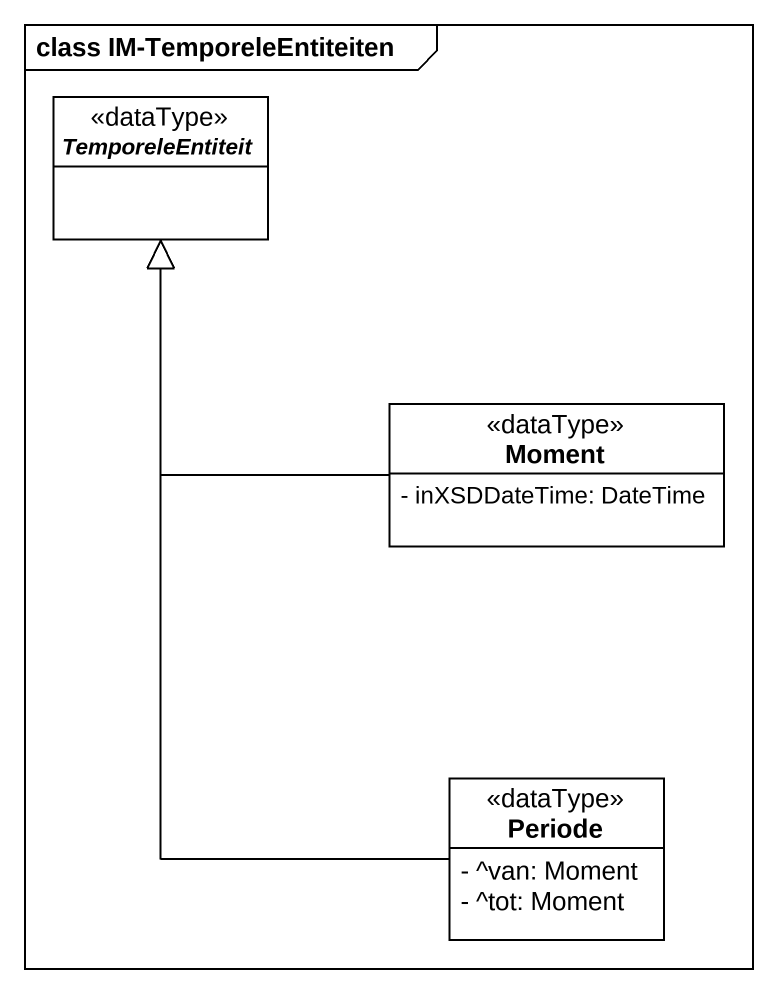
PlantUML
@startuml
mainframe class IM-TemporeleEntiteiten
hide circle
hide empty members
skinparam classAttributeIconSize 0
abstract class TemporeleEntiteit <<dataType>>
class Moment <<dataType>> {
  - inXSDDateTime: DateTime
}
class Periode <<dataType>> {
  - ^van: Moment
  - ^tot: Moment
}
Moment -up-|> TemporeleEntiteit
Periode -up-|> TemporeleEntiteit
@enduml
